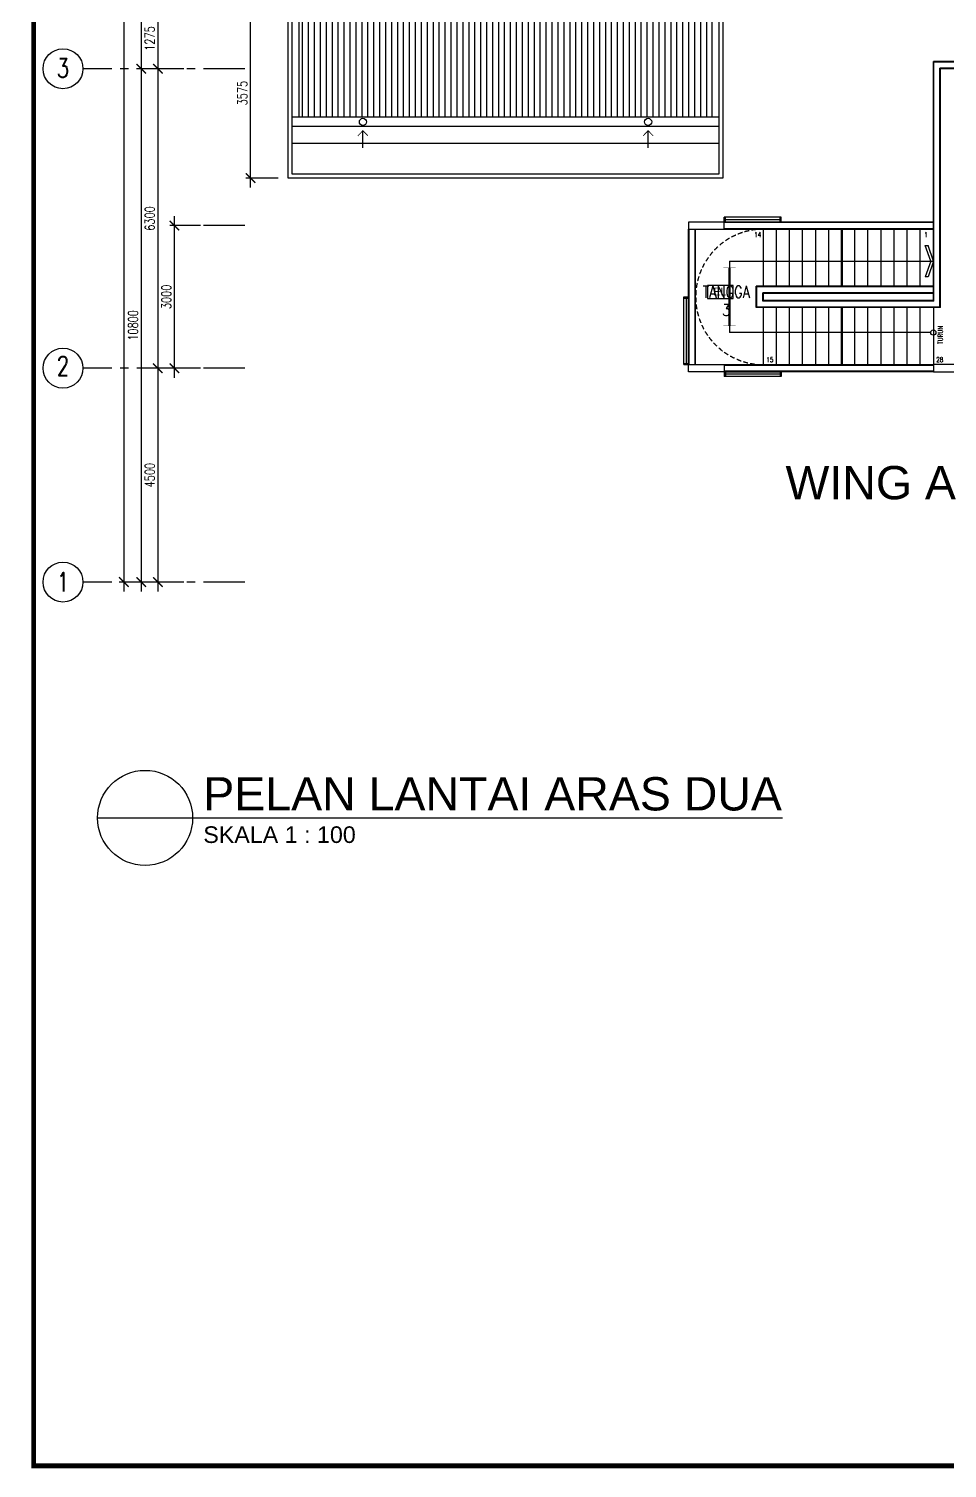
# Model space of a CAD drawing. Header units: inches. Extents: x -106706990 to 300603, y -86718466 to 1728185.
# Drawn here: x 112129 to 131449, y 1316 to 31601 of the extents above; entities that cross this region are included whole.
import ezdxf
from ezdxf.enums import TextEntityAlignment as Align

# ---------------------------------------------------------------- set-up
doc = ezdxf.new("R2010")
doc.units = ezdxf.units.IN
doc.header["$MEASUREMENT"] = 0
for name, pattern in [('CENTER', [2, 1.25, -0.25, 0.25, -0.25]), ('DASHED2', [0.375, 0.25, -0.125]), ('HIDDEN', [0.375, 0.25, -0.125])]:
    doc.linetypes.add(name, pattern=pattern)
for name, color, linetype in [('A-BUBLE', 8, 'Continuous'), ('A-BUBLETEXT', 7, 'Continuous'), ('A-COLUMN', 3, 'Continuous'), ('A-DIM100', 4, 'Continuous'), ('A-HATCH', 8, 'Continuous'), ('A-HIDDEN', 8, 'HIDDEN'), ('A-LINE', 3, 'Continuous'), ('A-NOTE', 2, 'Continuous'), ('A-PITCH', 9, 'Continuous'), ('A-RAIL', 2, 'Continuous'), ('A-RAIL SYM', 13, 'Continuous'), ('A-RFLINE', 3, 'Continuous'), ('A-ROOMSYM', 3, 'Continuous'), ('A-RWDP', 4, 'Continuous'), ('A-SCALE', 2, 'Continuous'), ('A-STAIR', 2, 'Continuous'), ('A-STAIRH', 8, 'HIDDEN'), ('A-SUBTITLE', 2, 'Continuous'), ('A-SYM', 8, 'Continuous'), ('A-TXTBOMBA', 7, 'Continuous'), ('A-WALL', 1, 'Continuous'), ('area', 3, 'Continuous'), ('CO_WALL', 252, 'Continuous'), ('Grid', 8, 'CENTER'), ('lamb(new)', 5, 'Continuous')]:
    doc.layers.add(name, color=color, linetype=linetype)
doc.layers.get('area').off()
doc.styles.add('arial', font='arial.ttf')
doc.styles.add('ARIAL-DIM', font='arial.ttf', dxfattribs={"height": 700})
doc.styles.add('ARIAL-TAJUK1', font='arial.ttf', dxfattribs={"width": 0.75, "height": 150})
doc.styles.add('ROMANS', font='romans.shx', dxfattribs={"width": 0.75, "height": 200})
doc.styles.add('style1', font='romans.shx', dxfattribs={"height": 750})
doc.styles.add('STYLE2', font='romans.shx', dxfattribs={"width": 0.75, "height": 1000})
doc.dimstyles.new('DIM 100', dxfattribs={"dimtxt": 200, "dimasz": 200, "dimexe": 100, "dimexo": 70, "dimgap": 70, "dimtad": 1, "dimtoh": 1, "dimdec": 0, "dimzin": 0, "dimdsep": 46, "dimtxsty": 'ROMANS', "dimblk": 'ARCHTICK', "dimcen": 0.09, "dimdle": 200, "dimclrd": 4, "dimclre": 4, "dimclrt": 2, "dimadec": 0, "dimazin": 0, "dimtfac": 1, "dimtdec": 0, "dimtmove": 1, "dimatfit": 3, "dimfxl": 1, "dimtzin": 0, "dimarcsym": 0})
pattern_1 = [(90, (114889.65, -250893.13), (-125, 2e-14), [])]

# ---------------------------------------------------------------- blocks, each defined once
blk = doc.blocks.new('_ArchTick')
at = {"color": 0, "linetype": 'ByBlock', "const_width": 0.15}
blk.add_lwpolyline([(-0.5, -0.5), (0.5, 0.5)], dxfattribs=at)
blk = doc.blocks.new('*D581')
at = {"layer": 'A-DIM100', "color": 4, "lineweight": -2, "transparency": 16777216}
for p, q in [((115039, 39760), (114393, 39760)), ((114493, 39960), (114493, 30560)), ((115039, 30760), (114393, 30760))]:
    blk.add_line(p, q, dxfattribs=at)
at = {"layer": 'DEFPOINTS', "color": 0, "transparency": 16777216}
for p in [(115109, 39760), (114493, 30760), (115109, 30760)]:
    blk.add_point(p, dxfattribs=at)
at = {"layer": 'A-DIM100', "color": 4, "lineweight": -2, "transparency": 16777216, "xscale": 200, "yscale": 200, "zscale": 200}
for p, rotation in [((114493, 39760), 90), ((114493, 30760), 270)]:
    blk.add_blockref('_ArchTick', p, dxfattribs=dict(at, rotation=rotation))
at = {"layer": 'A-DIM100', "color": 2, "transparency": 16777216, "insert": (114323, 35260), "char_height": 200, "attachment_point": 5, "rotation": 90, "style": 'ROMANS'}
blk.add_mtext('9000', dxfattribs=at)
blk = doc.blocks.new('*D582')
at = {"layer": 'A-DIM100', "color": 4, "lineweight": -2, "transparency": 16777216}
for p, q in [((114843, 30960), (114843, 24260)), ((115389, 30760), (114743, 30760)), ((115389, 24460), (114743, 24460))]:
    blk.add_line(p, q, dxfattribs=at)
at = {"layer": 'DEFPOINTS', "color": 0, "transparency": 16777216}
for p in [(115459, 30760), (114843, 24460), (115459, 24460)]:
    blk.add_point(p, dxfattribs=at)
at = {"layer": 'A-DIM100', "color": 4, "lineweight": -2, "transparency": 16777216, "xscale": 200, "yscale": 200, "zscale": 200}
for p, rotation in [((114843, 30760), 90), ((114843, 24460), 270)]:
    blk.add_blockref('_ArchTick', p, dxfattribs=dict(at, rotation=rotation))
at = {"layer": 'A-DIM100', "color": 2, "transparency": 16777216, "insert": (114673, 27610), "char_height": 200, "attachment_point": 5, "rotation": 90, "style": 'ROMANS'}
blk.add_mtext('6300', dxfattribs=at)
blk = doc.blocks.new('*D583')
at = {"layer": 'A-DIM100', "color": 4, "lineweight": -2, "transparency": 16777216}
for p, q in [((114843, 24660), (114843, 19760)), ((115389, 24460), (114743, 24460)), ((115389, 19960), (114743, 19960))]:
    blk.add_line(p, q, dxfattribs=at)
at = {"layer": 'DEFPOINTS', "color": 0, "transparency": 16777216}
for p in [(115459, 24460), (114843, 19960), (115459, 19960)]:
    blk.add_point(p, dxfattribs=at)
at = {"layer": 'A-DIM100', "color": 4, "lineweight": -2, "transparency": 16777216, "xscale": 200, "yscale": 200, "zscale": 200}
for p, rotation in [((114843, 24460), 90), ((114843, 19960), 270)]:
    blk.add_blockref('_ArchTick', p, dxfattribs=dict(at, rotation=rotation))
at = {"layer": 'A-DIM100', "color": 2, "transparency": 16777216, "insert": (114673, 22210), "char_height": 200, "attachment_point": 5, "rotation": 90, "style": 'ROMANS'}
blk.add_mtext('4500', dxfattribs=at)
blk = doc.blocks.new('*D584')
at = {"layer": 'A-DIM100', "color": 4, "lineweight": -2, "transparency": 16777216}
for p, q in [((114493, 30960), (114493, 19760)), ((115039, 30760), (114393, 30760)), ((115039, 19960), (114393, 19960))]:
    blk.add_line(p, q, dxfattribs=at)
at = {"layer": 'DEFPOINTS', "color": 0, "transparency": 16777216}
for p in [(115109, 30760), (114493, 19960), (115109, 19960)]:
    blk.add_point(p, dxfattribs=at)
at = {"layer": 'A-DIM100', "color": 4, "lineweight": -2, "transparency": 16777216, "xscale": 200, "yscale": 200, "zscale": 200}
for p, rotation in [((114493, 30760), 90), ((114493, 19960), 270)]:
    blk.add_blockref('_ArchTick', p, dxfattribs=dict(at, rotation=rotation))
at = {"layer": 'A-DIM100', "color": 2, "transparency": 16777216, "insert": (114323, 25360), "char_height": 200, "attachment_point": 5, "rotation": 90, "style": 'ROMANS'}
blk.add_mtext('10800', dxfattribs=at)
blk = doc.blocks.new('*D585')
at = {"layer": 'A-DIM100', "color": 4, "lineweight": -2, "transparency": 16777216}
for p, q in [((114127, 50760), (114127, 19760)), ((114672, 50560), (114027, 50560)), ((114672, 19960), (114027, 19960))]:
    blk.add_line(p, q, dxfattribs=at)
at = {"layer": 'DEFPOINTS', "color": 0, "transparency": 16777216}
for p in [(114742, 50560), (114127, 19960), (114742, 19960)]:
    blk.add_point(p, dxfattribs=at)
at = {"layer": 'A-DIM100', "color": 4, "lineweight": -2, "transparency": 16777216, "xscale": 200, "yscale": 200, "zscale": 200}
for p, rotation in [((114127, 50560), 90), ((114127, 19960), 270)]:
    blk.add_blockref('_ArchTick', p, dxfattribs=dict(at, rotation=rotation))
at = {"layer": 'A-DIM100', "color": 2, "transparency": 16777216, "insert": (113957, 35260), "char_height": 200, "attachment_point": 5, "rotation": 90, "style": 'ROMANS'}
blk.add_mtext('30600', dxfattribs=at)
blk = doc.blocks.new('*D587')
at = {"layer": 'A-DIM100', "color": 4, "lineweight": -2, "transparency": 16777216}
for p, q in [((115193, 24260), (115193, 27660)), ((115739, 27460), (115093, 27460)), ((115739, 24460), (115093, 24460))]:
    blk.add_line(p, q, dxfattribs=at)
at = {"layer": 'DEFPOINTS', "color": 0, "transparency": 16777216}
for p in [(115193, 27460), (115809, 27460), (115809, 24460)]:
    blk.add_point(p, dxfattribs=at)
at = {"layer": 'A-DIM100', "color": 4, "lineweight": -2, "transparency": 16777216, "xscale": 200, "yscale": 200, "zscale": 200}
for p, rotation in [((115193, 27460), 90), ((115193, 24460), 270)]:
    blk.add_blockref('_ArchTick', p, dxfattribs=dict(at, rotation=rotation))
at = {"layer": 'A-DIM100', "color": 2, "transparency": 16777216, "insert": (115023, 25960), "char_height": 200, "attachment_point": 5, "rotation": 90, "style": 'ROMANS'}
blk.add_mtext('3000', dxfattribs=at)
blk = doc.blocks.new('*D538')
at = {"color": 4, "lineweight": -2, "transparency": 16777216}
for p, q in [((116793, 28260), (116793, 32235)), ((117372, 32035), (116693, 32035)), ((117372, 28460), (116693, 28460))]:
    blk.add_line(p, q, dxfattribs=at)
at = {"layer": 'DEFPOINTS', "color": 0, "transparency": 16777216}
for p in [(116793, 32035), (117442, 32035), (117442, 28460)]:
    blk.add_point(p, dxfattribs=at)
at = {"color": 4, "lineweight": -2, "transparency": 16777216, "xscale": 200, "yscale": 200, "zscale": 200}
for p, rotation in [((116793, 32035), 90), ((116793, 28460), 270)]:
    blk.add_blockref('_ArchTick', p, dxfattribs=dict(at, rotation=rotation))
at = {"color": 2, "transparency": 16777216, "insert": (116623, 30247), "char_height": 200, "attachment_point": 5, "rotation": 90, "style": 'ROMANS'}
blk.add_mtext('3575', dxfattribs=at)
blk = doc.blocks.new('FALL')
at = {"layer": 'A-RAIL SYM'}
blk.add_line((0, 0), (724, 0), dxfattribs=at)
at = {"layer": 'A-RAIL SYM', "const_width": 35}
for points in [[(724, 0), (500, 214)], [(724, 0), (500, -214)]]:
    blk.add_lwpolyline(points, dxfattribs=at)
blk = doc.blocks.new('*D533')
at = {"layer": 'A-DIM100', "color": 4, "lineweight": -2, "transparency": 16777216}
for p, q in [((114843, 32235), (114843, 30560)), ((115389, 32035), (114743, 32035)), ((115389, 30760), (114743, 30760))]:
    blk.add_line(p, q, dxfattribs=at)
at = {"layer": 'DEFPOINTS', "color": 0, "transparency": 16777216}
for p in [(115459, 32035), (114843, 30760), (115459, 30760)]:
    blk.add_point(p, dxfattribs=at)
at = {"layer": 'A-DIM100', "color": 4, "lineweight": -2, "transparency": 16777216, "xscale": 200, "yscale": 200, "zscale": 200}
for p, rotation in [((114843, 32035), 90), ((114843, 30760), 270)]:
    blk.add_blockref('_ArchTick', p, dxfattribs=dict(at, rotation=rotation))
at = {"layer": 'A-DIM100', "color": 2, "transparency": 16777216, "insert": (114673, 31397), "char_height": 200, "attachment_point": 5, "rotation": 90, "style": 'ROMANS'}
blk.add_mtext('1275', dxfattribs=at)
blk = doc.blocks.new('YBC 136')
at = {"layer": 'lamb(new)'}
for points, const_width in [([(86612636, -1195205), (86613856, -1195205)], 50.8), ([(86612636, -1195077), (86612636, -1195333)], 10.2), ([(86613856, -1195077), (86613856, -1195333)], 10.2)]:
    blk.add_lwpolyline(points, dxfattribs=dict(at, const_width=const_width))
blk = doc.blocks.new('Elight')
at = {"layer": 'A-TXTBOMBA', "color": 6}
blk.add_lwpolyline([(86606267, -1196730), (86605731, -1196730), (86605731, -1197001), (86606267, -1197001)], close=True, dxfattribs=at)
at = {"layer": 'A-TXTBOMBA', "color": 6, "style": 'arial'}
blk.add_text('EL', height=164.8, dxfattribs=at).set_placement((86605850, -1196940))

msp = doc.modelspace()

# ---------------------------------------------------------------- hatches: boundary and pattern name
at = {"layer": 'A-HATCH'}
h = msp.add_hatch(dxfattribs=at)
h.set_pattern_fill('ANSI31', color=8, scale=1000, angle=45)
h.set_pattern_definition(pattern_1)
edge = h.paths.add_edge_path()
edge.add_line((117817.8, 29744.7), (117817.8, 41824.7))
edge.add_line((117817.8, 41824.7), (126497.8, 41824.7))
edge.add_line((126497.8, 41824.7), (126497.8, 29744.7))
edge.add_line((126647.8, 29744.7), (117667.8, 29744.7))
h = msp.add_hatch(dxfattribs=at)
h.set_pattern_fill('ANSI31', color=8, scale=1000, angle=45)
h.set_pattern_definition(pattern_1)
edge = h.paths.add_edge_path()
edge.add_line((126732.8, 38474.7), (132582.8, 38474.7))
edge.add_line((132582.8, 31809.7), (132582.8, 38709.7))
edge.add_line((132582.8, 33159.7), (126732.8, 33159.7))
edge.add_line((126732.8, 42059.7), (126732.8, 28459.7))

# ---------------------------------------------------------------- linework, layer by layer
at = {"color": 8}
for p, q in [((126647.8, 29744.7), (117667.8, 29744.7)), ((126647.8, 29544.7), (117667.8, 29544.7)), ((126647.8, 29184.7), (117667.8, 29184.7)), ((127957.8, 27634.7), (126757.8, 27634.7)), ((126757.8, 27534.7), (126757.8, 27634.7)), ((126782.8, 27534.7), (126782.8, 27634.7)), ((127932.8, 27584.7), (126782.8, 27584.7)), ((127932.8, 27534.7), (127932.8, 27634.7)), ((127957.8, 27534.7), (127957.8, 27634.7)), ((126757.8, 27534.7), (127957.8, 27534.7)), ((125907.8, 24534.7), (125907.8, 25959.7)), ((125907.8, 25959.7), (125957.8, 25959.7)), ((125907.8, 25934.7), (126007.8, 25934.7)), ((125957.8, 25959.7), (126007.8, 25959.7)), ((125957.8, 25934.7), (125957.8, 24559.7)), ((126007.8, 25959.7), (126007.8, 24534.7)), ((125907.8, 24559.7), (126007.8, 24559.7)), ((125907.8, 24534.7), (126007.8, 24534.7)), ((126757.8, 24384.7), (127957.8, 24384.7)), ((126757.8, 24384.7), (126757.8, 24284.7)), ((127957.8, 24284.7), (126757.8, 24284.7)), ((126782.8, 24384.7), (126782.8, 24284.7)), ((127932.8, 24334.7), (126782.8, 24334.7)), ((127932.8, 24384.7), (127932.8, 24284.7)), ((127957.8, 24384.7), (127957.8, 24284.7))]:
    msp.add_line(p, q, dxfattribs=at)
at = {"color": 7}
msp.add_lwpolyline([(112229.9, 57366.1, 100, 100, 0), (112229.9, 1366.1, 100, 100, 0)], format="xyseb", dxfattribs=at)
at = {"color": 8}
msp.add_lwpolyline([(117667.8, 41974.7), (126647.8, 41974.7), (126647.8, 28544.7), (117667.8, 28544.7)], close=True, dxfattribs=at)
at = {"color": 7, "const_width": 100}
msp.add_lwpolyline([(112179.3, 1366.1), (191679.3, 1366.1)], dxfattribs=at)
at = {"layer": 'A-BUBLE'}
for centre in [(112848.7, 30759.7), (112848.7, 24459.7), (112848.7, 19959.7)]:
    msp.add_circle(centre, 420, dxfattribs=at)
at = {"layer": 'A-COLUMN', "color": 8}
for points in [[(126757.8, 27534.7), (126007.8, 27534.7), (126007.8, 27384.7), (126757.8, 27384.7)], [(126757.8, 24384.7), (126007.8, 24384.7), (126007.8, 24534.7), (126757.8, 24534.7)]]:
    msp.add_lwpolyline(points, close=True, dxfattribs=at)
at = {"layer": 'A-HIDDEN', "color": 8, "linetype": 'HIDDEN', "ltscale": 1000}
for points in [[(126757.8, 27534.7), (127582.8, 27534.7)], [(126757.8, 24384.7), (127582.8, 24384.7)]]:
    msp.add_lwpolyline(points, dxfattribs=at)
at = {"layer": 'A-LINE'}
msp.add_line((113575.8, 14998.7), (127982.4, 14998.7), dxfattribs=at)
msp.add_circle((114575.8, 14998.7), 1000, dxfattribs=at)
at = {"layer": 'A-NOTE', "color": 8, "linetype": 'Continuous', "ltscale": 500}
for p, q in [((131101.5, 26709.7), (130988.7, 27040.7)), ((130988.7, 27040.7), (131046.3, 27040.7)), ((131159.1, 26709.7), (131046.3, 27040.7)), ((126870.3, 26709.7), (131159.1, 26709.7)), ((126870.3, 26709.7), (126870.3, 25209.7)), ((131101.5, 26709.7), (130988.7, 26378.7)), ((131159.1, 26709.7), (131046.3, 26378.7)), ((131046.3, 26378.7), (130988.7, 26378.7)), ((131102.8, 25209.7), (126870.3, 25209.7))]:
    msp.add_line(p, q, dxfattribs=at)
msp.add_circle((131157.8, 25209.7), 55, dxfattribs=at)
at = {"layer": 'A-RAIL', "color": 8}
for p, q in [((131169.8, 25872.7), (131169.8, 30897.7)), ((132507.8, 30897.7), (131169.8, 30897.7)), ((131295.8, 25746.7), (131295.8, 30771.7)), ((132507.8, 30771.7), (131295.8, 30771.7)), ((126019.8, 24534.7), (126019.8, 27384.7)), ((126145.8, 24534.7), (126145.8, 27384.7)), ((131157.8, 27522.7), (126757.8, 27522.7)), ((126757.8, 27396.7), (131157.8, 27396.7)), ((126757.8, 24522.7), (131157.8, 24522.7)), ((131157.8, 24396.7), (126757.8, 24396.7))]:
    msp.add_line(p, q, dxfattribs=at)
at = {"layer": 'A-RFLINE', "color": 8}
for p, q in [((117582.8, 28459.7), (117582.8, 42059.7)), ((126732.8, 42059.7), (126732.8, 28459.7)), ((126732.8, 28459.7), (117582.8, 28459.7))]:
    msp.add_line(p, q, dxfattribs=at)
msp.add_lwpolyline([(117817.8, 29744.7), (117817.8, 41824.7), (126497.8, 41824.7), (126497.8, 29744.7)], dxfattribs=at)
at = {"layer": 'A-RWDP', "color": 8}
for centre in [(119157.8, 29642.4), (125157.8, 29642.4)]:
    msp.add_circle(centre, 75, dxfattribs=at)
at = {"layer": 'A-STAIR', "color": 8}
for p, q in [((127582.8, 26184.7), (127582.8, 27384.7)), ((127857.8, 26184.7), (127857.8, 27384.7)), ((128132.8, 26184.7), (128132.8, 27384.7)), ((128407.8, 26184.7), (128407.8, 27384.7)), ((128682.8, 26184.7), (128682.8, 27384.7)), ((128957.8, 26184.7), (128957.8, 27384.7)), ((129232.8, 26184.7), (129232.8, 27384.7)), ((129507.8, 26184.7), (129507.8, 27384.7)), ((129782.8, 26184.7), (129782.8, 27384.7)), ((130057.8, 26184.7), (130057.8, 27384.7)), ((130332.8, 26184.7), (130332.8, 27384.7)), ((130607.8, 26184.7), (130607.8, 27384.7)), ((130882.8, 26184.7), (130882.8, 27384.7)), ((127444.8, 25746.7), (127444.8, 26172.7)), ((131157.8, 26172.7), (127444.8, 26172.7)), ((127570.8, 25872.7), (127570.8, 26046.7)), ((131157.8, 26046.7), (127570.8, 26046.7)), ((131295.8, 25746.7), (127444.8, 25746.7)), ((131169.8, 25872.7), (127570.8, 25872.7)), ((131157.8, 26034.7), (131157.8, 25884.7)), ((127582.8, 24534.7), (127582.8, 25734.7)), ((127857.8, 24534.7), (127857.8, 25734.7)), ((128132.8, 24534.7), (128132.8, 25734.7)), ((128407.8, 24534.7), (128407.8, 25734.7)), ((128682.8, 24534.7), (128682.8, 25734.7)), ((128957.8, 24534.7), (128957.8, 25734.7)), ((129232.8, 24534.7), (129232.8, 25734.7)), ((129507.8, 24534.7), (129507.8, 25734.7)), ((129782.8, 24534.7), (129782.8, 25734.7)), ((130057.8, 24534.7), (130057.8, 25734.7)), ((130332.8, 24534.7), (130332.8, 25734.7)), ((130607.8, 24534.7), (130607.8, 25734.7)), ((130882.8, 24534.7), (130882.8, 25734.7)), ((131157.8, 25734.7), (131157.8, 24534.7))]:
    msp.add_line(p, q, dxfattribs=at)
at = {"layer": 'A-STAIRH', "color": 8, "linetype": 'DASHED2', "ltscale": 400}
msp.add_arc((127582.8, 25959.7), 1425, 90, 270, dxfattribs=at)
at = {"layer": 'A-WALL', "color": 8}
for p, q in [((132507.8, 24534.7), (131157.8, 24534.7)), ((131157.8, 24534.7), (131157.8, 24384.7)), ((131157.8, 24384.7), (132507.8, 24384.7))]:
    msp.add_line(p, q, dxfattribs=at)
at = {"layer": 'CO_WALL', "color": 8}
for p, q in [((131157.8, 25884.7), (131157.8, 30909.7)), ((132507.8, 30909.7), (131157.8, 30909.7)), ((131307.8, 25734.7), (131307.8, 30759.7)), ((132507.8, 30759.7), (131307.8, 30759.7)), ((126007.8, 24534.7), (126007.8, 27384.7)), ((126157.8, 24534.7), (126157.8, 27384.7)), ((131157.8, 27534.7), (126757.8, 27534.7)), ((126757.8, 27384.7), (131157.8, 27384.7)), ((127432.8, 25734.7), (127432.8, 26184.7)), ((131157.8, 26184.7), (127432.8, 26184.7)), ((127582.8, 25884.7), (127582.8, 26034.7)), ((131157.8, 26034.7), (127582.8, 26034.7)), ((131157.8, 25884.7), (127582.8, 25884.7)), ((131307.8, 25734.7), (127432.8, 25734.7)), ((126757.8, 24534.7), (131157.8, 24534.7)), ((131157.8, 24384.7), (126757.8, 24384.7))]:
    msp.add_line(p, q, dxfattribs=at)
at = {"layer": 'Grid', "ltscale": 700}
for p, q in [((116677, 30759.7), (113268.7, 30759.7)), ((116677, 27459.7), (115738.5, 27459.7)), ((116677, 24459.7), (113268.7, 24459.7)), ((116677, 19959.7), (113268.7, 19959.7))]:
    msp.add_line(p, q, dxfattribs=at)

# ---------------------------------------------------------------- block references
at = {"layer": 'A-PITCH', "color": 8, "xscale": 0.5, "yscale": 0.5, "zscale": 0.5, "rotation": 90}
for p in [(119157.8, 29096.4), (125157.8, 29096.4)]:
    msp.add_blockref('FALL', p, dxfattribs=at)
at = {"layer": 'area'}
msp.add_blockref('Elight', (-86479322.2, 1222930.3), dxfattribs=at)
at = {"layer": 'lamb(new)', "rotation": 90}
for p in [(-1065972.3, -86586461.1), (-1068334.8, -86587286.1), (-1065972.3, -86588111.1)]:
    msp.add_blockref('YBC 136', p, dxfattribs=at)

# ---------------------------------------------------------------- texts
at = {"layer": 'A-BUBLETEXT', "color": 3, "style": 'STYLE2', "width": 0.75}
for s, p in [('3', (112848.7, 30575.5)), ('2', (112848.7, 24308.8)), ('1', (112848.7, 19758.8))]:
    msp.add_text(s, height=400, dxfattribs=at).set_placement(p, align=Align.CENTER)
at = {"layer": 'A-NOTE', "color": 8, "linetype": 'Continuous', "ltscale": 500, "style": 'ROMANS', "width": 0.75}
msp.add_text('TURUN', height=100, rotation=90, dxfattribs=at).set_placement((131353.9, 24966.5))
at = {"layer": 'A-ROOMSYM', "color": 8, "style": 'style1', "width": 0.8}
for s, p in [('TANGGA', (126802.4, 25942.7)), ('3', (126802.4, 25558.7))]:
    msp.add_text(s, height=250, dxfattribs=at).set_placement(p, align=Align.CENTER)
at = {"layer": 'A-SCALE', "color": 2, "style": 'ARIAL-DIM'}
msp.add_text('SKALA 1 : 100', height=350, dxfattribs=at).set_placement((115800.4, 14470.9))
at = {"layer": 'A-SUBTITLE', "style": 'ARIAL-TAJUK1'}
for s, p in [('WING A', (128048, 21701.8)), ('PELAN LANTAI ARAS DUA', (115800.4, 15155.1))]:
    msp.add_text(s, height=700, dxfattribs=at).set_placement(p)
at = {"layer": 'A-SYM', "color": 8, "linetype": 'HIDDEN', "ltscale": 500, "style": 'ROMANS', "width": 0.75}
for s, p in [('14', (127389.3, 27218.4)), ('1', (130964.3, 27218.4)), ('15', (127642.8, 24590.1)), ('28', (131217.8, 24590.1))]:
    msp.add_text(s, height=100, dxfattribs=at).set_placement(p)

# ---------------------------------------------------------------- dimensions: what is measured, and where the dimension line sits
at = {"color": 8}
dim = msp.add_linear_dim(base=(116792.6, 32034.7), p1=(117442.4, 28459.7), p2=(117442.4, 32034.7), angle=90, dimstyle='DIM 100', override={"dimfxl": 200, "dimarcsym": 1}, dxfattribs=at)
dim.commit()
dim.dimension.update_dxf_attribs({"geometry": '*D538', "text_midpoint": (116622.6, 30247.2)})
at = {"layer": 'A-DIM100'}
for base, p1, p2, angle, picture, middle in [((114126.7, 19959.7), (114742.3, 50559.7), (114742.3, 19959.7), 90, '*D585', (113956.7, 35259.7)), ((114492.8, 30759.7), (115108.5, 39759.7), (115108.5, 30759.7), 90, '*D581', (114322.8, 35259.7)), ((114842.8, 30759.7), (115458.5, 32034.7), (115458.5, 30759.7), 90, '*D533', (114672.8, 31397.2)), ((114492.8, 19959.7), (115108.5, 30759.7), (115108.5, 19959.7), 90, '*D584', (114322.8, 25359.7)), ((114842.8, 24459.7), (115458.5, 30759.7), (115458.5, 24459.7), 90, '*D582', (114672.8, 27609.7)), ((115192.8, 27459.7), (115808.5, 24459.7), (115808.5, 27459.7), 270, '*D587', (115022.8, 25959.7)), ((114842.8, 19959.7), (115458.5, 24459.7), (115458.5, 19959.7), 90, '*D583', (114672.8, 22209.7))]:
    dim = msp.add_linear_dim(base=base, p1=p1, p2=p2, angle=angle, dimstyle='DIM 100', dxfattribs=at)
    dim.commit()
    dim.dimension.update_dxf_attribs({"geometry": picture, "text_midpoint": middle})

doc.saveas('drawing.dxf')
